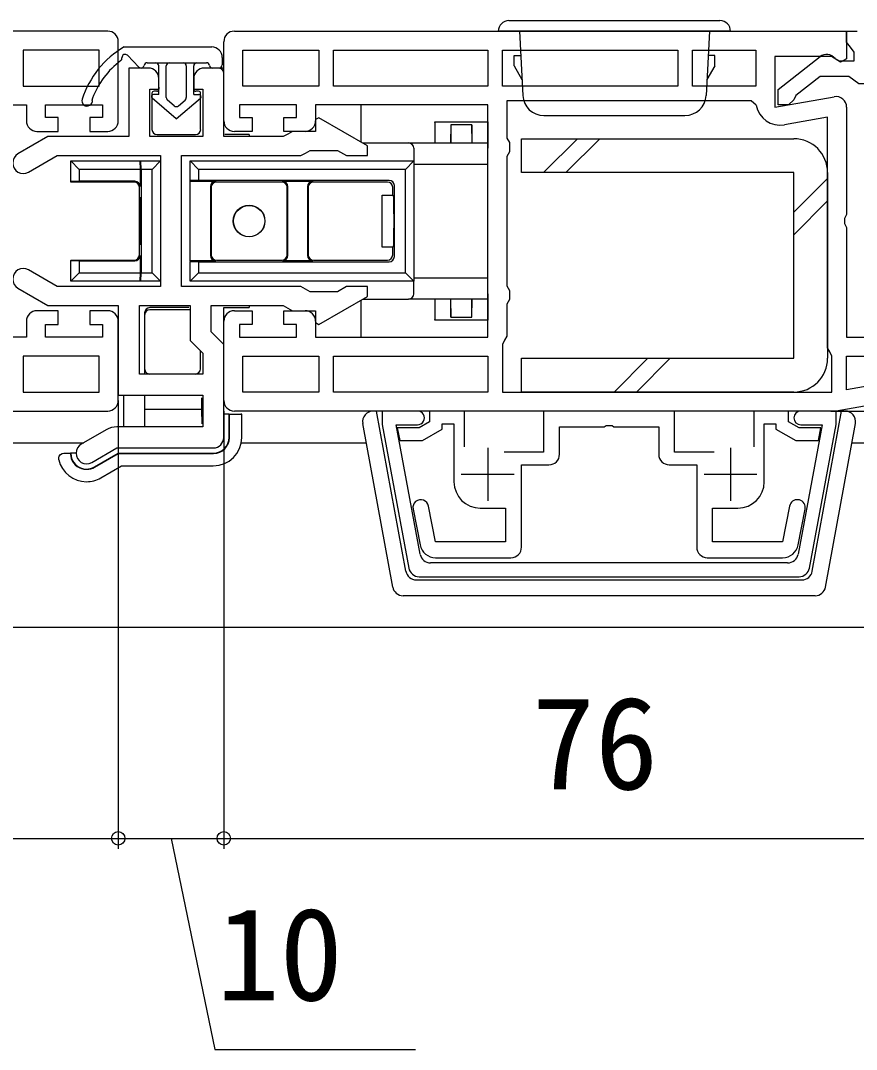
# Model space of a CAD drawing. Units: millimetres, scale not verified. Extents: x -525 to 525, y -783 to 779.
# Drawn here: x 376.5 to 455.7, y -22.7 to 74.8 of the extents above; entities that cross this region are included whole.
import ezdxf
from ezdxf.enums import TextEntityAlignment as Align

# ---------------------------------------------------------------- set-up
doc = ezdxf.new("R2010")
doc.units = ezdxf.units.MM
doc.header["$LTSCALE"] = 4
for name, color, linetype in [('0-3_YKK_11', 7, 'Continuous'), ('0-5_YKK_12', 2, 'Continuous'), ('0-6_YKK_13', 4, 'Continuous'), ('0-8_YKK_D', 6, 'Continuous')]:
    doc.layers.add(name, color=color, linetype=linetype)
doc.styles.add('ＭＳ ゴシック', font='')
doc.styles.get('ＭＳ ゴシック').set_extended_font_data('MS Gothic')

msp = doc.modelspace()

# ---------------------------------------------------------------- linework, layer by layer
at = {"layer": '0-3_YKK_11'}
for p, q in [((385.751, 65.294), (385.751, 72.794)), ((395.751, 65.294), (395.751, 72.794)), ((385.751, 38.794), (385.751, 46.294)), ((395.751, 38.794), (395.751, 46.294)), ((384.617, 36.026), (382.251, 34.66)), ((420.751, 34.294), (420.751, 29.294)), ((443.751, 34.294), (443.751, 29.294)), ((418.251, 31.794), (423.251, 31.794)), ((441.251, 31.794), (446.251, 31.794)), ((413.682, 28.501), (414.342, 25.108)), ((450.16, 25.108), (450.819, 28.501)), ((415.814, 23.894), (422.951, 23.894)), ((441.551, 23.894), (448.687, 23.894)), ((449.162, 23.394), (415.339, 23.394)), ((414.258, 22.094), (450.243, 22.094))]:
    msp.add_line(p, q, dxfattribs=at)
for points in [[(384.751, 73.794), (326.751, 73.794), (326.751, 71.171), (327.327, 70.852), (328.194, 71.394), (333.551, 71.394), (333.551, 66.586), (327.924, 67.579)], [(396.751, 73.794), (454.751, 73.794), (454.751, 71.171), (454.175, 70.852), (453.307, 71.394), (447.951, 71.394), (447.951, 66.586), (453.577, 67.579)], [(453.649, 71.194), (454.049, 70.994), (455.451, 70.994), (455.451, 71.794), (455.101, 72.271), (454.751, 72.748), (454.751, 73.794), (455.751, 73.794)], [(466.451, 68.794), (455.905, 68.794), (455.428, 69.144), (454.951, 69.494), (452.253, 69.494), (449.943, 67.688), (449.751, 67.294), (449.251, 66.794), (448.251, 66.794), (448.251, 68.27), (452.232, 71.381)], [(388.601, 70.294), (386.751, 70.294), (386.751, 63.794), (379.081, 63.794), (376.251, 62.16)], [(395.751, 35.294), (395.751, 44.094), (394.551, 45.294), (394.551, 47.794), (401.385, 47.794), (401.818, 47.544), (402.251, 47.294), (404.451, 47.294), (404.451, 46.171), (404.751, 45.997), (409.351, 48.653), (409.351, 49.594), (407.38, 49.594), (406.514, 49.094), (403.917, 49.094), (403.484, 49.344), (403.051, 49.594), (391.751, 49.594), (391.751, 61.994), (403.051, 61.994), (403.484, 62.244), (403.917, 62.494), (406.514, 62.494), (407.38, 61.994), (409.351, 61.994), (409.351, 62.934), (404.751, 65.59), (404.451, 65.417), (404.451, 64.294), (402.251, 64.294), (401.818, 64.044), (401.385, 63.794), (395.751, 63.794), (395.751, 70.294), (393.901, 70.294)], [(392.901, 69.294), (392.901, 68.294), (393.751, 68.294), (393.751, 63.794), (388.751, 63.794), (388.751, 68.294), (389.601, 68.294), (389.601, 69.294)], [(377.051, 46.294), (377.051, 44.794), (360.751, 44.794), (360.751, 66.794), (377.051, 66.794), (377.051, 65.294)], [(378.051, 64.294), (380.051, 64.294), (380.051, 65.594), (378.851, 65.594), (378.851, 66.794), (384.251, 66.794), (384.251, 65.594), (383.051, 65.594), (383.051, 64.294), (384.751, 64.294)], [(403.451, 64.294), (401.451, 64.294), (401.451, 65.594), (402.651, 65.594), (402.651, 66.794), (397.251, 66.794), (397.251, 65.594), (398.451, 65.594), (398.451, 64.294), (396.751, 64.294)], [(404.451, 46.294), (404.451, 44.794), (420.751, 44.794), (420.751, 66.794), (404.451, 66.794), (404.451, 65.294)], [(446.186, 66.781), (445.694, 67.194), (422.551, 67.194), (422.551, 63.66), (422.801, 63.227), (422.801, 62.361), (422.551, 61.928), (422.551, 49.66), (422.801, 49.227), (422.801, 48.361), (422.551, 47.928), (422.551, 44.894), (422.351, 44.494), (422.151, 44.094), (422.151, 39.594)], [(454.751, 66.594), (454.751, 56.418), (454.563, 56.028), (454.563, 55.56), (454.751, 55.169), (454.751, 44.794), (469.451, 44.794), (469.951, 45.294), (470.451, 45.794), (471.751, 45.794), (471.751, 41.807)], [(422.151, 39.594), (453.351, 39.594), (453.351, 42.994), (453.151, 43.394), (452.951, 43.794), (452.951, 65.64), (448.85, 64.917)], [(389.751, 61.994), (389.751, 49.594), (379.963, 49.594), (377.251, 51.16)], [(377.251, 60.428), (379.963, 61.994), (389.751, 61.994)], [(376.251, 49.428), (379.081, 47.794), (385.751, 47.794), (385.751, 39.294), (393.751, 39.294), (393.751, 36.294), (385.617, 36.294)], [(384.751, 47.294), (383.051, 47.294), (383.051, 45.994), (384.251, 45.994), (384.251, 44.794), (378.851, 44.794), (378.851, 45.994), (380.051, 45.994), (380.051, 47.294), (378.051, 47.294)], [(396.751, 47.294), (398.451, 47.294), (398.451, 45.994), (397.251, 45.994), (397.251, 44.794), (402.651, 44.794), (402.651, 45.994), (401.451, 45.994), (401.451, 47.294), (403.451, 47.294)], [(310.577, 40.822), (327.751, 37.794), (384.751, 37.794)], [(470.924, 40.822), (453.751, 37.794), (396.751, 37.794)], [(414.101, 37.794), (410.751, 37.794), (410.751, 36.53), (413.275, 22.912)], [(418.551, 34.394), (418.551, 37.794), (415.251, 37.794), (415.251, 36.771), (414.251, 36.194), (412.187, 36.194), (412.42, 34.994), (414.572, 34.994), (416.451, 36.078), (416.451, 36.594), (417.551, 36.594), (417.551, 31.094)], [(442.201, 33.894), (438.451, 33.894), (438.451, 37.794), (426.051, 37.794), (426.051, 33.894), (422.301, 33.894)], [(446.951, 31.094), (446.951, 36.594), (448.051, 36.594), (448.051, 36.078), (449.929, 34.994), (452.081, 34.994), (452.315, 36.194), (450.251, 36.194), (449.251, 36.771), (449.251, 37.794), (445.951, 37.794), (445.951, 34.394)], [(451.227, 22.912), (453.751, 36.53), (453.751, 37.794), (450.401, 37.794)], [(414.356, 24.212), (412.08, 36.494), (414.101, 36.494)], [(427.551, 33.694), (427.551, 36.294), (431.792, 36.294), (431.976, 36.414), (432.526, 36.414), (432.709, 36.294), (436.951, 36.294), (436.951, 33.694)], [(450.401, 36.494), (452.422, 36.494), (450.145, 24.212)], [(383.251, 32.928), (385.617, 34.294), (394.751, 34.294)], [(423.951, 24.894), (423.951, 32.694), (426.551, 32.694)], [(437.951, 32.694), (440.551, 32.694), (440.551, 24.894)], [(420.051, 28.594), (422.451, 28.594), (422.451, 25.394), (415.814, 25.394), (415.155, 28.787)], [(449.347, 28.787), (448.687, 25.394), (442.051, 25.394), (442.051, 28.594), (444.451, 28.594)]]:
    msp.add_lwpolyline(points, dxfattribs=at)
for points in [[(383.951, 71.994), (376.751, 71.994), (376.751, 68.594), (383.951, 68.594)], [(397.551, 71.994), (404.751, 71.994), (404.751, 68.594), (397.551, 68.594)], [(420.751, 68.594), (406.151, 68.594), (406.151, 71.994), (420.751, 71.994)], [(438.751, 68.594), (422.151, 68.594), (422.151, 71.994), (438.751, 71.994)], [(446.151, 68.594), (440.151, 68.594), (440.151, 71.994), (446.151, 71.994)], [(387.751, 41.294), (387.751, 47.794), (392.551, 47.794), (392.551, 44.465), (393.751, 43.265), (393.751, 41.294)], [(383.951, 42.994), (376.751, 42.994), (376.751, 39.594), (383.951, 39.594)], [(397.551, 42.994), (404.751, 42.994), (404.751, 39.594), (397.551, 39.594)], [(406.151, 42.994), (420.751, 42.994), (420.751, 39.594), (406.151, 39.594)], [(469.769, 42.446), (454.751, 39.798), (454.751, 42.994), (469.721, 42.994)]]:
    msp.add_lwpolyline(points, close=True, dxfattribs=at)
for centre, radius, start, end in [((384.751, 72.794), 1, 0.00001, 89.99999), ((396.751, 72.794), 1, 90.00001, 179.99999), ((452.849, 70.594), 1, 36.8699, 128.08673), ((388.601, 69.294), 1, 0.00001, 89.99999), ((393.901, 69.294), 1, 90.00001, 179.99999), ((453.751, 66.594), 1, 360, 99.99998), ((448.451, 67.182), 2.3, 190.04971, 280.00002), ((378.051, 65.294), 1, 180.00001, 269.99999), ((384.751, 65.294), 1, 270.00001, 359.99999), ((396.751, 65.294), 1, 180.00001, 269.99999), ((403.451, 65.294), 1, 270.00001, 359.99999), ((376.751, 61.294), 1, 120, 300.00002), ((376.751, 50.294), 1, 59.99998, 240), ((378.051, 46.294), 1, 90.00001, 179.99999), ((384.751, 46.294), 1, 0.00001, 89.99999), ((396.751, 46.294), 1, 90.00001, 179.99999), ((403.451, 46.294), 1, 0.00001, 89.99999), ((384.751, 38.794), 1, 270.00001, 359.99999), ((396.751, 38.794), 1, 180.00001, 269.99999), ((414.101, 37.144), 0.65, 270, 90.00002), ((450.401, 37.144), 0.65, 90.00002, 270), ((385.617, 34.294), 2, 89.99998, 120), ((394.751, 35.294), 1, 270.00001, 359.99999), ((382.751, 33.794), 1, 120, 300.00002), ((426.551, 33.694), 1, 270.00001, 359.99999), ((437.951, 33.694), 1, 180.00001, 269.99999), ((420.051, 31.094), 2.5, 180.00001, 269.99999), ((444.451, 31.094), 2.5, 270.00001, 359.99999), ((414.418, 28.644), 0.75, 11.00001, 191.00003), ((450.083, 28.644), 0.75, 0, 168.99998), ((450.083, 28.644), 0.75, 349.00026, 0.00025), ((415.814, 25.394), 1.5, 190.99998, 269.99997), ((422.951, 24.894), 1, 270.00001, 359.99999), ((441.551, 24.894), 1, 180.00001, 269.99999), ((448.687, 25.394), 1.5, 270.00001, 349), ((415.339, 24.394), 1, 190.49998, 270), ((449.162, 24.394), 1, 270, 349.50001), ((414.258, 23.094), 1, 190.49998, 270), ((450.243, 23.094), 1, 270, 349.50001)]:
    msp.add_arc(centre, radius, start, end, dxfattribs=at)
at = {"layer": '0-5_YKK_12'}
for p, q in [((453.251, 37.794), (495, 37.794)), ((372.254, 34.793), (382.481, 34.793)), ((397.404, 34.793), (409.248, 34.793)), ((455.254, 34.793), (495, 34.793)), ((286.501, 17.294), (495, 17.294))]:
    msp.add_line(p, q, dxfattribs=at)
at = {"layer": '0-6_YKK_13'}
for p, q in [((422.751, 74.794), (442.751, 74.794)), ((443.751, 73.794), (421.751, 73.794)), ((423.751, 73.794), (424.071, 67.689)), ((441.751, 73.794), (441.431, 67.689)), ((386.301, 72.294), (394.603, 72.294)), ((386.617, 71.502), (387.687, 70.386)), ((395.603, 71.294), (395.603, 70.594)), ((423.251, 70.594), (423.251, 71.494)), ((423.251, 70.494), (423.251, 71.494)), ((423.251, 71.494), (423.871, 71.494)), ((442.251, 71.494), (441.63, 71.494)), ((442.251, 70.494), (442.251, 71.494)), ((388.495, 70.794), (394.107, 70.794)), ((389.601, 67.794), (389.601, 70.494)), ((390.301, 67.494), (390.301, 70.494)), ((392.201, 70.494), (392.201, 67.494)), ((392.901, 67.794), (392.901, 70.494)), ((395.303, 70.294), (394.7, 70.294)), ((423.251, 70.494), (423.991, 69.212)), ((442.251, 70.494), (441.51, 69.212)), ((389.601, 68.494), (389.601, 68.302)), ((392.901, 68.302), (392.901, 68.494)), ((388.943, 67.902), (388.943, 64.486)), ((391.251, 65.494), (388.972, 67.438)), ((389.601, 67.794), (389.103, 67.794)), ((389.401, 68.102), (389.143, 68.102)), ((391.251, 65.494), (393.53, 67.438)), ((392.901, 67.794), (393.398, 67.794)), ((393.359, 68.102), (393.101, 68.102)), ((393.559, 64.486), (393.559, 67.902)), ((383.303, 67.194), (383.303, 67.223)), ((391.056, 66.711), (390.406, 67.266)), ((391.445, 66.711), (392.095, 67.266)), ((408.751, 63.281), (408.751, 66.794)), ((426.068, 65.794), (439.433, 65.794)), ((415.751, 65.194), (420.751, 65.194)), ((415.751, 65.128), (415.751, 65.194)), ((415.751, 65.128), (415.751, 63.194)), ((417.251, 64.908), (417.251, 63.194)), ((419.251, 64.908), (419.251, 63.194)), ((420.751, 65.194), (420.751, 65.128)), ((420.751, 65.128), (420.751, 63.194)), ((389.443, 63.986), (393.059, 63.986)), ((398.151, 63.994), (395.851, 63.994)), ((398.151, 63.994), (398.151, 63.794)), ((423.951, 63.594), (449.751, 63.594)), ((429.244, 63.594), (426.044, 60.394)), ((431.365, 63.594), (428.165, 60.394)), ((408.901, 63.194), (413.251, 63.194)), ((413.251, 63.194), (420.751, 63.194)), ((413.751, 62.694), (413.751, 61.494)), ((420.751, 63.194), (420.751, 62.694)), ((381.251, 59.537), (381.251, 61.494)), ((382.051, 60.694), (381.251, 61.494)), ((381.251, 61.494), (387.794, 61.494)), ((387.794, 61.494), (387.82, 60.694)), ((387.794, 61.494), (387.882, 61.494)), ((387.908, 60.694), (387.882, 61.494)), ((387.882, 61.494), (389.751, 61.494)), ((388.951, 60.694), (389.751, 61.494)), ((389.751, 61.494), (389.751, 50.094)), ((392.551, 61.494), (393.351, 60.694)), ((392.551, 59.625), (392.551, 61.494)), ((387.82, 60.694), (382.051, 60.694)), ((387.82, 60.694), (387.82, 59.064)), ((387.908, 60.694), (387.908, 50.894)), ((388.951, 60.694), (387.908, 60.694)), ((388.951, 50.894), (388.951, 60.694)), ((393.351, 60.694), (393.351, 59.651)), ((381.251, 59.494), (381.251, 59.537)), ((387.251, 59.494), (381.251, 59.494)), ((387.32, 59.564), (382.051, 59.564)), ((393.351, 59.651), (392.551, 59.625)), ((392.551, 59.564), (392.551, 59.625)), ((392.551, 59.564), (394.981, 59.564)), ((392.551, 52.024), (392.551, 59.564)), ((411.408, 59.651), (393.351, 59.651)), ((401.251, 59.494), (395.051, 59.494)), ((401.32, 59.564), (404.181, 59.564)), ((411.251, 59.494), (404.251, 59.494)), ((452.95, 59.823), (449.751, 56.624)), ((452.951, 60.394), (452.951, 42.794)), ((387.751, 52.594), (387.751, 58.994)), ((394.481, 59.064), (394.481, 52.524)), ((394.551, 58.994), (394.551, 52.594)), ((401.751, 52.594), (401.751, 58.994)), ((401.82, 52.524), (401.82, 59.064)), ((403.681, 59.064), (403.681, 52.524)), ((403.751, 58.994), (403.751, 52.594)), ((411.751, 58.254), (411.751, 58.994)), ((411.908, 52.437), (411.908, 59.151)), ((410.751, 53.334), (410.751, 58.254)), ((410.751, 58.254), (411.751, 58.254)), ((411.751, 58.254), (411.856, 58.043)), ((452.95, 57.702), (449.751, 54.502)), ((411.751, 53.334), (410.751, 53.334)), ((411.856, 53.544), (411.751, 53.334)), ((411.751, 52.594), (411.751, 53.334)), ((381.251, 52.094), (381.251, 52.05)), ((381.251, 52.094), (387.251, 52.094)), ((382.051, 52.024), (387.32, 52.024)), ((387.82, 52.524), (387.82, 50.894)), ((392.551, 52.024), (392.551, 51.963)), ((394.981, 52.024), (392.551, 52.024)), ((392.551, 51.963), (393.351, 51.937)), ((392.551, 50.094), (392.551, 51.963)), ((393.351, 51.937), (393.351, 50.894)), ((393.351, 51.937), (411.408, 51.937)), ((395.051, 52.094), (401.251, 52.094)), ((404.181, 52.024), (401.32, 52.024)), ((404.251, 52.094), (411.251, 52.094)), ((382.051, 50.894), (387.82, 50.894)), ((387.82, 50.894), (387.794, 50.094)), ((387.882, 50.094), (387.908, 50.894)), ((387.908, 50.894), (388.951, 50.894)), ((388.951, 50.894), (389.751, 50.094)), ((392.551, 50.094), (393.351, 50.894)), ((393.351, 50.894), (412.951, 50.894)), ((387.794, 50.094), (381.251, 50.094)), ((387.882, 50.094), (387.794, 50.094)), ((389.751, 50.094), (387.882, 50.094)), ((413.751, 50.094), (392.551, 50.094)), ((420.751, 50.394), (413.751, 50.394)), ((413.751, 48.894), (413.751, 50.094)), ((420.751, 48.894), (420.751, 50.394)), ((398.151, 47.794), (398.151, 47.594)), ((408.751, 44.794), (408.751, 48.307)), ((408.901, 48.394), (413.251, 48.394)), ((415.751, 48.394), (415.751, 46.46)), ((417.251, 46.679), (417.251, 48.394)), ((419.251, 46.679), (419.251, 48.394)), ((420.751, 48.394), (420.751, 46.46)), ((388.251, 47.094), (388.251, 41.294)), ((392.451, 47.594), (388.751, 47.594)), ((392.541, 47.391), (388.751, 47.391)), ((395.751, 47.594), (398.151, 47.594)), ((395.751, 46.294), (395.751, 47.594)), ((420.751, 46.46), (420.751, 46.394)), ((393.548, 41.795), (393.548, 43.468)), ((435.921, 42.794), (432.721, 39.594)), ((438.042, 42.794), (434.842, 39.594)), ((393.048, 41.295), (388.751, 41.295)), ((386.251, 39.294), (386.251, 36.294)), ((388.251, 39.294), (388.251, 36.294)), ((393.681, 37.941), (393.681, 39.049)), ((393.751, 38.794), (393.751, 36.794)), ((393.681, 37.941), (388.251, 37.941)), ((393.698, 36.571), (393.681, 37.941)), ((396.251, 37.494), (395.751, 37.494)), ((396.251, 37.494), (396.277, 37.494)), ((396.251, 35.294), (396.251, 37.494)), ((396.277, 35.267), (396.277, 37.494)), ((396.277, 37.494), (396.863, 37.494)), ((396.863, 37.494), (397.363, 37.494)), ((413.001, 22.614), (410.223, 37.794)), ((451.5, 22.614), (454.278, 37.794)), ((454.603, 37.794), (453.69, 37.794)), ((411.751, 21.114), (408.914, 36.614)), ((452.751, 21.114), (455.587, 36.614)), ((380.608, 33.794), (380.718, 33.794)), ((380.718, 33.794), (381.229, 33.794)), ((381.251, 33.794), (381.229, 33.794)), ((381.251, 33.794), (381.251, 33.794)), ((381.751, 33.794), (381.251, 33.794)), ((385.751, 33.794), (385.758, 33.768)), ((382.724, 32.268), (382.758, 32.268)), ((382.751, 32.294), (382.751, 32.294)), ((382.751, 31.094), (382.749, 31.094)), ((413.985, 21.794), (450.517, 21.794)), ((451.767, 20.294), (412.734, 20.294))]:
    msp.add_line(p, q, dxfattribs=at)
for points in [[(419.277, 63.194), (419.251, 64.908), (417.251, 64.908), (417.224, 63.194)], [(449.751, 39.594), (423.951, 39.594), (423.951, 42.794), (449.751, 42.794), (449.751, 60.394), (423.951, 60.394), (423.951, 63.594)], [(413.751, 61.194), (420.751, 61.194), (420.751, 62.694)], [(392.551, 61.494), (413.751, 61.494), (412.951, 60.694), (393.351, 60.694)], [(413.751, 61.494), (413.751, 50.094), (412.951, 50.894), (412.951, 60.694)], [(382.051, 60.694), (382.051, 59.564), (381.251, 59.537)], [(420.751, 48.894), (420.751, 48.394), (413.251, 48.394)], [(417.224, 48.394), (417.251, 46.679), (419.251, 46.679), (419.277, 48.394)], [(420.751, 46.394), (415.751, 46.394), (415.751, 46.46)], [(397.451, 35.292), (397.451, 37.494), (397.363, 37.494)], [(380.121, 33.181), (380.113, 33.36), (380.167, 33.53), (380.278, 33.669), (380.432, 33.762), (380.608, 33.794)], [(381.228, 33.771), (381.229, 33.666), (381.25, 33.495), (381.301, 33.294)], [(383.501, 32.495), (385.751, 33.794), (394.751, 33.794)], [(383.508, 32.469), (385.758, 33.768), (394.777, 33.768)], [(384.1, 31.455), (386.072, 32.594), (394.752, 32.594)]]:
    msp.add_lwpolyline(points, dxfattribs=at)
msp.add_lwpolyline([(382.051, 52.024), (382.051, 50.894), (381.251, 50.094), (381.251, 52.05)], close=True, dxfattribs=at)
for radius in [1.5, 1.482]:
    msp.add_circle((398.151, 55.794), radius, dxfattribs=at)
for centre, radius, start, end in [((422.751, 73.794), 1, 90, 180), ((442.751, 73.794), 1, 0, 90), ((390.88, 64.546), 9, 120.58692, 161.85053), ((394.603, 71.294), 1, 0, 90), ((385.803, 71.238), 0.3, 307.18555, 5.39701), ((386.401, 71.295), 0.3, 43.77634, 185.39701), ((390.88, 64.546), 8.1, 127.18555, 159.125), ((387.903, 70.594), 0.3, 223.77634, 350.40765), ((388.495, 70.494), 0.3, 89.99983, 170.40765), ((389.301, 70.494), 0.3, 0, 90), ((390.601, 70.494), 0.3, 90, 180), ((391.901, 70.494), 0.3, 0, 90), ((393.201, 70.494), 0.3, 89.99983, 180), ((394.107, 70.494), 0.3, 9.59367, 89.99983), ((394.699, 70.594), 0.3, 189.59367, 270.25559), ((395.251, 69.794), 0.5, 0, 90), ((395.303, 70.594), 0.3, 270, 0), ((389.401, 68.302), 0.2, 270, 0), ((393.101, 68.302), 0.2, 180, 270), ((382.803, 67.194), 0.5, 161.85053, 9.47207), ((383.592, 67.325), 0.3, 159.125, 189.47207), ((389.103, 67.592), 0.202, 90, 229.53619), ((390.601, 67.494), 0.3, 180, 229.53619), ((391.901, 67.494), 0.3, 310.46381, 0), ((393.398, 67.592), 0.202, 310.46381, 90), ((426.068, 67.794), 2, 183, 270), ((439.433, 67.794), 2, 270, 357), ((391.251, 66.94), 0.3, 229.53619, 310.46381), ((449.751, 60.394), 3.2, 0, 90), ((413.251, 62.694), 0.5, 0, 90), ((413.251, 48.894), 0.5, 270, 0), ((449.751, 42.794), 3.2, 270, 0), ((409.898, 36.794), 1, 90, 190.36901), ((454.603, 36.794), 1, 349.63099, 90), ((413.985, 22.794), 1, 190.36901, 270), ((450.517, 22.794), 1, 270, 349.63099), ((412.734, 21.294), 1, 190.36901, 270), ((451.767, 21.294), 1, 270, 349.63099)]:
    msp.add_arc(centre, radius, start, end, dxfattribs=at)
for centre, major_axis, ratio, start_param, end_param in [((389.143, 67.902), (0.141, -0.141), 0.999924, 2.356233, 3.926953), ((393.359, 67.902), (-0.141, -0.141), 0.999924, 2.356233, 3.926953), ((389.443, 64.486), (0.354, 0.354), 0.999924, 2.356233, 3.926953), ((393.059, 64.486), (-0.354, 0.354), 0.999924, 2.356233, 3.926953), ((387.251, 58.994), (-0.354, -0.354), 0.999924, 2.356233, 3.926953), ((387.32, 59.064), (-0.354, -0.354), 0.999924, 2.356233, 3.926953), ((394.981, 59.064), (0.354, -0.354), 0.999924, 2.356233, 3.926953), ((395.051, 58.994), (0.354, -0.354), 0.999924, 2.356233, 3.926953), ((401.251, 58.994), (-0.354, -0.354), 0.999924, 2.356233, 3.926953), ((401.32, 59.064), (-0.354, -0.354), 0.999924, 2.356233, 3.926953), ((404.181, 59.064), (0.354, -0.354), 0.999924, 2.356233, 3.926953), ((404.251, 58.994), (0.354, -0.354), 0.999924, 2.356233, 3.926953), ((411.251, 58.994), (-0.354, -0.354), 0.999924, 2.356233, 3.926953), ((411.408, 59.151), (-0.354, -0.354), 0.999924, 2.356233, 3.926953), ((411.855, 55.794), (0, 2.25), 0.008727, 3.159046, 6.265732), ((387.251, 52.594), (-0.354, 0.354), 0.999924, 2.356233, 3.926953), ((387.32, 52.524), (-0.354, 0.354), 0.999924, 2.356233, 3.926953), ((394.981, 52.524), (0.354, 0.354), 0.999924, 2.356233, 3.926953), ((395.051, 52.594), (0.354, 0.354), 0.999924, 2.356233, 3.926953), ((401.251, 52.594), (-0.354, 0.354), 0.999924, 2.356233, 3.926953), ((401.32, 52.524), (-0.354, 0.354), 0.999924, 2.356233, 3.926953), ((404.181, 52.524), (0.354, 0.354), 0.999924, 2.356233, 3.926953), ((404.251, 52.594), (0.354, 0.354), 0.999924, 2.356233, 3.926953), ((411.251, 52.594), (-0.354, 0.354), 0.999924, 2.356233, 3.926953), ((411.408, 52.437), (-0.354, 0.354), 0.999924, 2.356233, 3.926953), ((388.751, 47.094), (0, -0.5), 0.999962, 3.141593, 4.712389), ((388.751, 46.891), (0, -0.5), 0.999962, 3.141593, 4.712389), ((388.751, 41.795), (0, 0.5), 0.999391, 1.570796, 3.141593), ((393.048, 41.795), (-0.121, 0.485), 0.999353, 2.896856, 4.467348), ((394.751, 35.294), (-1.061, 1.061), 0.999924, 2.356233, 3.926953), ((394.749, 35.295), (-1.912, 1.912), 0.998783, 2.356803, 3.926382), ((394.777, 35.268), (-1.061, 1.061), 0.999924, 2.356233, 3.926953), ((382.752, 33.795), (1.912, 1.912), 0.998783, 2.585146, 3.926382), ((381.229, 33.294), (0, 0.5), 0.008727, 0, 0.305739), ((382.751, 33.794), (1.061, 1.061), 0.999924, 2.356233, 3.926953), ((382.725, 33.768), (1.061, 1.061), 0.999924, 2.677567, 3.926953), ((382.751, 33.794), (-0.388, 1.449), 0.999959, 2.879803, 3.403382), ((382.758, 33.768), (-0.388, 1.449), 0.999959, 2.879803, 3.403382), ((382.75, 33.795), (0.699, -2.61), 0.999347, 6.021549, 6.544821)]:
    msp.add_ellipse(centre, major_axis=major_axis, ratio=ratio, start_param=start_param, end_param=end_param, dxfattribs=at)
msp.add_ellipse((387.855, 55.794), major_axis=(0, 2.25), ratio=0.008727, dxfattribs=at)
at = {"layer": '0-8_YKK_D'}
for p, q in [((385.751, 38.794), (385.751, -3.706)), ((385.751, 38.794), (385.751, -3.706)), ((395.751, 37.794), (395.751, -3.706)), ((395.751, 37.794), (395.751, -3.706)), ((309.751, -2.706), (385.751, -2.706)), ((385.751, -2.706), (395.751, -2.706)), ((395.751, -2.706), (471.751, -2.706))]:
    msp.add_line(p, q, dxfattribs=at)
msp.add_lwpolyline([(390.751, -2.706), (394.901, -22.706), (413.901, -22.706)], dxfattribs=at)
for centre in [(385.751, -2.706), (385.751, -2.706), (395.751, -2.706), (395.751, -2.706)]:
    msp.add_circle(centre, 0.637, dxfattribs=at)

# ---------------------------------------------------------------- texts
at = {"layer": '0-8_YKK_D', "style": 'ＭＳ ゴシック'}
for s, p in [('76', (424.921, -0.706)), ('10', (395.06, -20.706))]:
    msp.add_text(s, height=8.798, dxfattribs=at).set_placement(p, align=Align.BOTTOM_LEFT)

doc.saveas('drawing.dxf')
